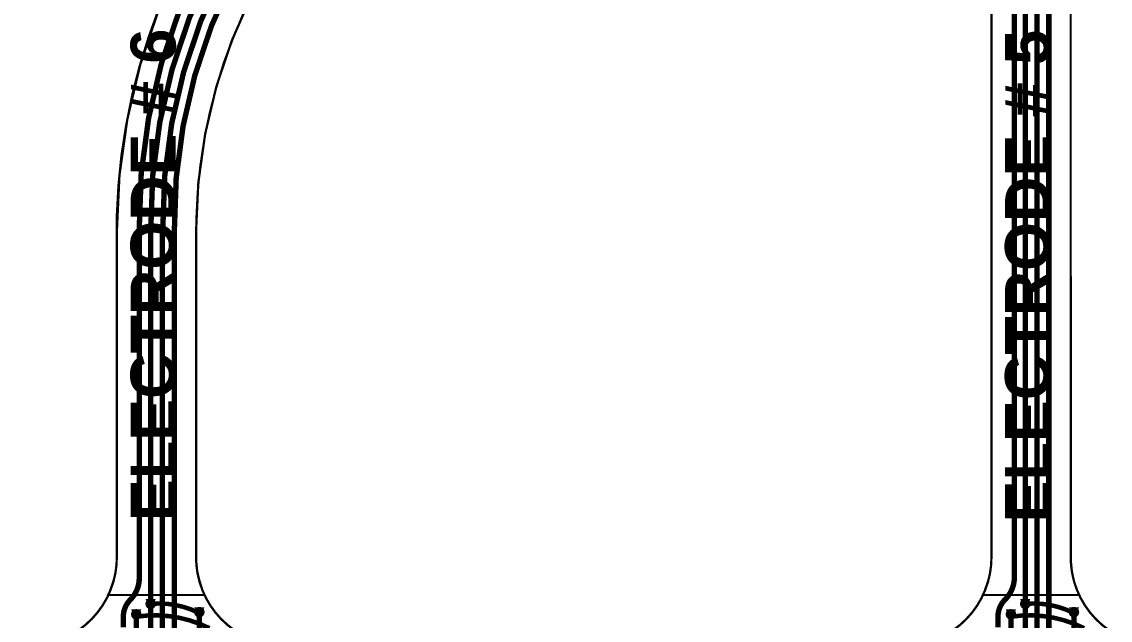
# Model space of a CAD drawing. Header units: inches. Extents: x -4.2 to 12.6, y -6.1 to 3.
# Drawn here: x -2.094 to 0.325, y -4.239 to -2.909 of the extents above; entities that cross this region are included whole.
import ezdxf

# ---------------------------------------------------------------- set-up
doc = ezdxf.new("R2010")
doc.units = ezdxf.units.IN
doc.header["$MEASUREMENT"] = 0
for name, color, linetype in [('Board Outline', 216, 'Continuous'), ('Bottom Layer', 5, 'Continuous'), ('Drill Drawing', 1, 'Continuous'), ('Flex_Ribbon Bottom Coverlay -Flex_Ribbon)', 7, 'Continuous'), ('Flex_Ribbon Top Coverlay -Flex_Ribbon)', 7, 'Continuous'), ('Flex_Ribbon Top Overlay', 2, 'Continuous'), ('Top Layer', 1, 'Continuous'), ('Via Holes', 16, 'Continuous')]:
    doc.layers.add(name, color=color, linetype=linetype)
doc.styles.add('Arial_Bold', font='', dxfattribs={"height": 0.2})
doc.styles.get('Arial_Bold').set_extended_font_data('Arial', bold=True)

msp = doc.modelspace()

# ---------------------------------------------------------------- hatches: boundary and pattern name
at = {"layer": 'Bottom Layer'}
h = msp.add_hatch(color=5, dxfattribs=at)
edge = h.paths.add_edge_path()
edge.add_arc((-1.8072809, -4.2028845), 0.011811, 0, 360)
h = msp.add_hatch(color=5, dxfattribs=at)
edge = h.paths.add_edge_path()
edge.add_arc((0.1362028, -4.2028835), 0.011811, 0, 360)
h = msp.add_hatch(color=5, dxfattribs=at)
edge = h.paths.add_edge_path()
edge.add_arc((-1.8392402, -4.226), 0.011811, 0, 360)
h = msp.add_hatch(color=5, dxfattribs=at)
edge = h.paths.add_edge_path()
edge.add_arc((-1.6990627, -4.221237), 0.011811, 0, 360)
h = msp.add_hatch(color=5, dxfattribs=at)
edge = h.paths.add_edge_path()
edge.add_arc((0.1042435, -4.225999), 0.011811, 0, 360)
h = msp.add_hatch(color=5, dxfattribs=at)
edge = h.paths.add_edge_path()
edge.add_arc((0.244421, -4.221236), 0.011811, 0, 360)
at = {"layer": 'Top Layer'}
h = msp.add_hatch(color=1, dxfattribs=at)
edge = h.paths.add_edge_path()
edge.add_arc((-1.8072809, -4.2028845), 0.011811, 0, 360)
h = msp.add_hatch(color=1, dxfattribs=at)
edge = h.paths.add_edge_path()
edge.add_arc((0.1362028, -4.2028835), 0.011811, 0, 360)
h = msp.add_hatch(color=1, dxfattribs=at)
edge = h.paths.add_edge_path()
edge.add_arc((-1.8392402, -4.226), 0.011811, 0, 360)
h = msp.add_hatch(color=1, dxfattribs=at)
edge = h.paths.add_edge_path()
edge.add_arc((-1.6990627, -4.221237), 0.011811, 0, 360)
h = msp.add_hatch(color=1, dxfattribs=at)
edge = h.paths.add_edge_path()
edge.add_arc((0.1042435, -4.225999), 0.011811, 0, 360)
h = msp.add_hatch(color=1, dxfattribs=at)
edge = h.paths.add_edge_path()
edge.add_arc((0.244421, -4.221236), 0.011811, 0, 360)
at = {"layer": 'Via Holes'}
h = msp.add_hatch(color=7, dxfattribs=at)
edge = h.paths.add_edge_path()
edge.add_arc((-1.8072809, -4.2028845), 0.0059055, 0, 360)
h = msp.add_hatch(color=7, dxfattribs=at)
edge = h.paths.add_edge_path()
edge.add_arc((0.1362028, -4.2028835), 0.0059055, 0, 360)
h = msp.add_hatch(color=7, dxfattribs=at)
edge = h.paths.add_edge_path()
edge.add_arc((-1.8392402, -4.226), 0.0059055, 0, 360)
h = msp.add_hatch(color=7, dxfattribs=at)
edge = h.paths.add_edge_path()
edge.add_arc((-1.6990627, -4.221237), 0.0059055, 0, 360)
h = msp.add_hatch(color=7, dxfattribs=at)
edge = h.paths.add_edge_path()
edge.add_arc((0.1042435, -4.225999), 0.0059055, 0, 360)
h = msp.add_hatch(color=7, dxfattribs=at)
edge = h.paths.add_edge_path()
edge.add_arc((0.244421, -4.221236), 0.0059055, 0, 360)

# ---------------------------------------------------------------- linework, layer by layer
at = {"layer": 'Board Outline'}
for points in [[(-3.551126, -3.0092175, 0.005, 0.005, -0.4142195751567328), (-0.8140922, -0.2722399, 0.005, 0.005, 0)], [(-3.3751418, -3.0092175, 0.005, 0.005, -0.4142199883427267), (-0.8140922, -0.4482241, 0.005, 0.005, 0)], [(-2.9821496, -3.1944692, 0.005, 0.005, -0.4142090794588383), (-0.3928977, -0.6051777, 0.005, 0.005, 0)], [(-2.8061654, -3.1944692, 0.005, 0.005, -0.3988783474049679), (-0.5198361, -0.7845047, 0.005, 0.005, 0)], [(0.0608431, -0.8772292, 0.005, 0.005, 0), (0.0611086, -4.0970109, 0.005, 0.005, 0)], [(0.2368285, -0.8908754, 0.005, 0.005, 0), (0.2371206, -4.0970237, 0.005, 0.005, 0)], [(-1.8823662, -3.3756071, 0.005, 0.005, -0.3106548531714008), (-1.0154554, -2.11503, 0.005, 0.005, 0)], [(-1.7063819, -3.3756113, 0.005, 0.005, -0.3106543717959963), (-0.952482, -2.2793614, 0.005, 0.005, 0)], [(-1.8823662, -4.0970114, 0.005, 0.005, 0), (-1.8823662, -3.3756072, 0.005, 0.005, 0)], [(-1.706382, -4.0970119, 0.005, 0.005, 0), (-1.706382, -3.3756113, 0.005, 0.005, 0)], [(-1.8823782, -4.0970114, 0.005, 0.005, -0.2500687460615742), (-1.9677552, -4.2614661, 0.005, 0.005, 0)], [(-1.6209925, -4.2614666, 0.005, 0.005, -0.2500687460615744), (-1.7063695, -4.0970119, 0.005, 0.005, 0)], [(0.0611055, -4.0970109, 0.005, 0.005, -0.2500687460615742), (-0.0242715, -4.2614656, 0.005, 0.005, 0)], [(0.322485, -4.2614541, 0.005, 0.005, -0.2500687460615744), (0.2371206, -4.0970237, 0.005, 0.005, 0)]]:
    msp.add_lwpolyline(points, format="xyseb", dxfattribs=at)
for points in [[(-1.8836162, -3.3756071, 0.0025, 0.0025, 1), (-1.8811162, -3.3756071, 0.0025, 0.0025, 1)], [(-1.8836162, -3.3756072, 0.0025, 0.0025, 1), (-1.8811162, -3.3756072, 0.0025, 0.0025, 1)], [(-1.707632, -3.3756113, 0.0025, 0.0025, 1), (-1.705132, -3.3756113, 0.0025, 0.0025, 1)], [(-1.7076319, -3.3756113, 0.0025, 0.0025, 1), (-1.7051319, -3.3756113, 0.0025, 0.0025, 1)], [(-1.8836282, -4.0970114, 0.0025, 0.0025, 1), (-1.8811282, -4.0970114, 0.0025, 0.0025, 1)], [(-1.8836162, -4.0970114, 0.0025, 0.0025, 1), (-1.8811162, -4.0970114, 0.0025, 0.0025, 1)], [(-1.707632, -4.0970119, 0.0025, 0.0025, 1), (-1.705132, -4.0970119, 0.0025, 0.0025, 1)], [(-1.7076195, -4.0970119, 0.0025, 0.0025, 1), (-1.7051195, -4.0970119, 0.0025, 0.0025, 1)], [(0.0598555, -4.0970109, 0.0025, 0.0025, 1), (0.0623555, -4.0970109, 0.0025, 0.0025, 1)], [(0.0598586, -4.0970109, 0.0025, 0.0025, 1), (0.0623586, -4.0970109, 0.0025, 0.0025, 1)], [(0.2358706, -4.0970237, 0.0025, 0.0025, 1), (0.2383706, -4.0970237, 0.0025, 0.0025, 1)], [(0.2358706, -4.0970237, 0.0025, 0.0025, 1), (0.2383706, -4.0970237, 0.0025, 0.0025, 1)]]:
    msp.add_lwpolyline(points, format="xyseb", close=True, dxfattribs=at)
at = {"layer": 'Bottom Layer'}
for points in [[(-1.8072809, -4.2028845, 0.01, 0.01, -0.1431100032698358), (-1.699169, -4.2234451, 0.01, 0.01, 0)], [(0.1362028, -4.2028835, 0.01, 0.01, -0.1431100032698358), (0.2443147, -4.2234441, 0.01, 0.01, 0)], [(-1.83846, -4.2312188, 0.01, 0.01, -0.1538306465908543), (-1.6766707, -4.2568081, 0.01, 0.01, 0)], [(0.1050237, -4.2312178, 0.01, 0.01, -0.1538306465908543), (0.266813, -4.2568071, 0.01, 0.01, 0)]]:
    msp.add_lwpolyline(points, format="xyseb", dxfattribs=at)
for points in [[(-1.8097809, -4.2028845, 0.005, 0.005, 1), (-1.8047809, -4.2028845, 0.005, 0.005, 1)], [(0.1337028, -4.2028835, 0.005, 0.005, 1), (0.1387028, -4.2028835, 0.005, 0.005, 1)], [(-1.84096, -4.2312188, 0.005, 0.005, 1), (-1.83596, -4.2312188, 0.005, 0.005, 1)], [(-1.701669, -4.2234451, 0.005, 0.005, 1), (-1.696669, -4.2234451, 0.005, 0.005, 1)], [(0.1025237, -4.2312178, 0.005, 0.005, 1), (0.1075237, -4.2312178, 0.005, 0.005, 1)], [(0.2418147, -4.2234441, 0.005, 0.005, 1), (0.2468147, -4.2234441, 0.005, 0.005, 1)]]:
    msp.add_lwpolyline(points, format="xyseb", close=True, dxfattribs=at)
at = {"layer": 'Drill Drawing'}
for points in [[(-1.8172809, -4.1928845, 0.002, 0.002, 0), (-1.7972809, -4.1928845, 0.002, 0.002, 0)], [(-1.8172809, -4.1928845, 0.002, 0.002, 0), (-1.8072809, -4.2128845, 0.002, 0.002, 0)], [(-1.8072809, -4.2128845, 0.002, 0.002, 0), (-1.7972809, -4.1928845, 0.002, 0.002, 0)], [(0.1262028, -4.1928835, 0.002, 0.002, 0), (0.1462028, -4.1928835, 0.002, 0.002, 0)], [(0.1262028, -4.1928835, 0.002, 0.002, 0), (0.1362028, -4.2128835, 0.002, 0.002, 0)], [(0.1362028, -4.2128835, 0.002, 0.002, 0), (0.1462028, -4.1928835, 0.002, 0.002, 0)], [(-1.8492402, -4.216, 0.002, 0.002, 0), (-1.8292402, -4.216, 0.002, 0.002, 0)], [(-1.8492402, -4.216, 0.002, 0.002, 0), (-1.8392402, -4.236, 0.002, 0.002, 0)], [(-1.8392402, -4.236, 0.002, 0.002, 0), (-1.8292402, -4.216, 0.002, 0.002, 0)], [(-1.7090627, -4.211237, 0.002, 0.002, 0), (-1.6890627, -4.211237, 0.002, 0.002, 0)], [(-1.7090627, -4.211237, 0.002, 0.002, 0), (-1.6990627, -4.231237, 0.002, 0.002, 0)], [(-1.6990627, -4.231237, 0.002, 0.002, 0), (-1.6890627, -4.211237, 0.002, 0.002, 0)], [(0.0942435, -4.215999, 0.002, 0.002, 0), (0.1142435, -4.215999, 0.002, 0.002, 0)], [(0.0942435, -4.215999, 0.002, 0.002, 0), (0.1042435, -4.235999, 0.002, 0.002, 0)], [(0.1042435, -4.235999, 0.002, 0.002, 0), (0.1142435, -4.215999, 0.002, 0.002, 0)], [(0.234421, -4.211236, 0.002, 0.002, 0), (0.254421, -4.211236, 0.002, 0.002, 0)], [(0.234421, -4.211236, 0.002, 0.002, 0), (0.244421, -4.231236, 0.002, 0.002, 0)], [(0.244421, -4.231236, 0.002, 0.002, 0), (0.254421, -4.211236, 0.002, 0.002, 0)]]:
    msp.add_lwpolyline(points, format="xyseb", dxfattribs=at)
for points in [[(-1.8177809, -4.1928845, 0.001, 0.001, 1), (-1.8167809, -4.1928845, 0.001, 0.001, 1)], [(-1.8177809, -4.1928845, 0.001, 0.001, 1), (-1.8167809, -4.1928845, 0.001, 0.001, 1)], [(-1.7977809, -4.1928845, 0.001, 0.001, 1), (-1.7967809, -4.1928845, 0.001, 0.001, 1)], [(-1.7977809, -4.1928845, 0.001, 0.001, 1), (-1.7967809, -4.1928845, 0.001, 0.001, 1)], [(0.1257028, -4.1928835, 0.001, 0.001, 1), (0.1267028, -4.1928835, 0.001, 0.001, 1)], [(0.1257028, -4.1928835, 0.001, 0.001, 1), (0.1267028, -4.1928835, 0.001, 0.001, 1)], [(0.1457028, -4.1928835, 0.001, 0.001, 1), (0.1467028, -4.1928835, 0.001, 0.001, 1)], [(0.1457028, -4.1928835, 0.001, 0.001, 1), (0.1467028, -4.1928835, 0.001, 0.001, 1)], [(-1.8497402, -4.216, 0.001, 0.001, 1), (-1.8487402, -4.216, 0.001, 0.001, 1)], [(-1.8497402, -4.216, 0.001, 0.001, 1), (-1.8487402, -4.216, 0.001, 0.001, 1)], [(-1.8297402, -4.216, 0.001, 0.001, 1), (-1.8287402, -4.216, 0.001, 0.001, 1)], [(-1.8297402, -4.216, 0.001, 0.001, 1), (-1.8287402, -4.216, 0.001, 0.001, 1)], [(-1.8077809, -4.2128845, 0.001, 0.001, 1), (-1.8067809, -4.2128845, 0.001, 0.001, 1)], [(-1.8077809, -4.2128845, 0.001, 0.001, 1), (-1.8067809, -4.2128845, 0.001, 0.001, 1)], [(-1.7095627, -4.211237, 0.001, 0.001, 1), (-1.7085627, -4.211237, 0.001, 0.001, 1)], [(-1.7095627, -4.211237, 0.001, 0.001, 1), (-1.7085627, -4.211237, 0.001, 0.001, 1)], [(-1.6995627, -4.231237, 0.001, 0.001, 1), (-1.6985627, -4.231237, 0.001, 0.001, 1)], [(-1.6995627, -4.231237, 0.001, 0.001, 1), (-1.6985627, -4.231237, 0.001, 0.001, 1)], [(-1.6895627, -4.211237, 0.001, 0.001, 1), (-1.6885627, -4.211237, 0.001, 0.001, 1)], [(-1.6895627, -4.211237, 0.001, 0.001, 1), (-1.6885627, -4.211237, 0.001, 0.001, 1)], [(0.0937435, -4.215999, 0.001, 0.001, 1), (0.0947435, -4.215999, 0.001, 0.001, 1)], [(0.0937435, -4.215999, 0.001, 0.001, 1), (0.0947435, -4.215999, 0.001, 0.001, 1)], [(0.1137435, -4.215999, 0.001, 0.001, 1), (0.1147435, -4.215999, 0.001, 0.001, 1)], [(0.1137435, -4.215999, 0.001, 0.001, 1), (0.1147435, -4.215999, 0.001, 0.001, 1)], [(0.1357028, -4.2128835, 0.001, 0.001, 1), (0.1367028, -4.2128835, 0.001, 0.001, 1)], [(0.1357028, -4.2128835, 0.001, 0.001, 1), (0.1367028, -4.2128835, 0.001, 0.001, 1)], [(0.233921, -4.211236, 0.001, 0.001, 1), (0.234921, -4.211236, 0.001, 0.001, 1)], [(0.233921, -4.211236, 0.001, 0.001, 1), (0.234921, -4.211236, 0.001, 0.001, 1)], [(0.243921, -4.231236, 0.001, 0.001, 1), (0.244921, -4.231236, 0.001, 0.001, 1)], [(0.243921, -4.231236, 0.001, 0.001, 1), (0.244921, -4.231236, 0.001, 0.001, 1)], [(0.253921, -4.211236, 0.001, 0.001, 1), (0.254921, -4.211236, 0.001, 0.001, 1)], [(0.253921, -4.211236, 0.001, 0.001, 1), (0.254921, -4.211236, 0.001, 0.001, 1)], [(-1.8397402, -4.236, 0.001, 0.001, 1), (-1.8387402, -4.236, 0.001, 0.001, 1)], [(-1.8397402, -4.236, 0.001, 0.001, 1), (-1.8387402, -4.236, 0.001, 0.001, 1)], [(0.1037435, -4.235999, 0.001, 0.001, 1), (0.1047435, -4.235999, 0.001, 0.001, 1)], [(0.1037435, -4.235999, 0.001, 0.001, 1), (0.1047435, -4.235999, 0.001, 0.001, 1)]]:
    msp.add_lwpolyline(points, format="xyseb", close=True, dxfattribs=at)
at = {"layer": 'Flex_Ribbon Bottom Coverlay -Flex_Ribbon)'}
for p, q in [((0.0611075, -4.097011), (0.0608421, -0.8772292)), ((0.2368295, -0.8908754), (0.2371217, -4.0970165)), ((-1.8115257, -2.9427364), (-1.7881914, -2.8790939)), ((-1.6011011, -2.8897197), (-1.6241378, -2.9439605)), ((-1.831637, -3.0074696), (-1.8115257, -2.9427364)), ((-1.6241378, -2.9439605), (-1.6444238, -2.999289)), ((-1.8484748, -3.0731304), (-1.831637, -3.0074696)), ((-1.6444238, -2.999289), (-1.6619078, -3.0555656)), ((-1.6619078, -3.0555656), (-1.6765459, -3.1126488)), ((-1.8619964, -3.1395534), (-1.8484748, -3.0731304)), ((-1.6765459, -3.1126488), (-1.6883012, -3.1703945)), ((-1.872168, -3.2065713), (-1.8619964, -3.1395534)), ((-1.6883012, -3.1703945), (-1.697144, -3.2286573)), ((-1.8789639, -3.2740151), (-1.872168, -3.2065713)), ((-1.697144, -3.2286573), (-1.7030521, -3.2872905)), ((-1.8823669, -3.341715), (-1.8789639, -3.2740151)), ((-1.7030521, -3.2872905), (-1.7060105, -3.3461463)), ((-1.8823676, -3.3756076), (-1.8823669, -3.341715)), ((-1.7060105, -3.3461463), (-1.706381, -3.3756114)), ((-1.8823673, -3.3756076), (-1.8823676, -3.3756076)), ((-1.8823673, -4.0970105), (-1.8823673, -3.3756076)), ((-1.706381, -3.3756114), (-1.7063683, -4.0970126)), ((-1.8848512, -4.1304616), (-1.8825603, -4.1082019)), ((-1.8825603, -4.1082019), (-1.8823673, -4.0970105)), ((-1.7063683, -4.0970126), (-1.7063684, -4.0970126)), ((-1.7063684, -4.0970126), (-1.7061751, -4.1082198)), ((-1.7061751, -4.1082198), (-1.7038782, -4.1305104)), ((0.0586187, -4.1305002), (0.0609144, -4.1082153)), ((0.0609144, -4.1082153), (0.0611075, -4.097011)), ((0.2371217, -4.0970165), (0.2371216, -4.0970165)), ((0.2371216, -4.0970165), (0.2373145, -4.1082232)), ((0.2373145, -4.1082232), (0.2396107, -4.1305129)), ((-1.8896538, -4.1523174), (-1.8848512, -4.1304616)), ((-1.7038782, -4.1305104), (-1.6990626, -4.1523955)), ((0.0538055, -4.1523799), (0.0586187, -4.1305002)), ((0.2396107, -4.1305129), (0.2444257, -4.152397)), ((-1.8969062, -4.1734868), (-1.8896538, -4.1523174)), ((-1.6990626, -4.1523955), (-1.6917907, -4.1735914)), ((0.046537, -4.1735709), (0.0538055, -4.1523799)), ((0.2444257, -4.152397), (0.2516972, -4.1735919)), ((-1.9014229, -4.1837282), (-1.8969062, -4.1734868)), ((-1.9014228, -4.1837282), (-1.9014229, -4.1837282)), ((-1.6872619, -4.1838446), (-1.9014228, -4.1837282)), ((-1.6917907, -4.1735914), (-1.6872619, -4.1838446)), ((0.0420103, -4.1838218), (0.046537, -4.1735709)), ((0.0420104, -4.1838218), (0.0420103, -4.1838218)), ((0.2562259, -4.1838446), (0.0420104, -4.1838218)), ((0.2516972, -4.1735919), (0.2562259, -4.1838446))]:
    msp.add_line(p, q, dxfattribs=at)
at = {"layer": 'Flex_Ribbon Top Coverlay -Flex_Ribbon)'}
for p, q in [((0.0611075, -4.097011), (0.0608421, -0.8772292)), ((0.2368295, -0.8908754), (0.2371217, -4.0970165)), ((-1.8115257, -2.9427364), (-1.7881914, -2.8790939)), ((-1.6011011, -2.8897197), (-1.6241378, -2.9439605)), ((-1.831637, -3.0074696), (-1.8115257, -2.9427364)), ((-1.6241378, -2.9439605), (-1.6444238, -2.999289)), ((-1.8484748, -3.0731304), (-1.831637, -3.0074696)), ((-1.6444238, -2.999289), (-1.6619078, -3.0555656)), ((-1.6619078, -3.0555656), (-1.6765459, -3.1126488)), ((-1.8619964, -3.1395534), (-1.8484748, -3.0731304)), ((-1.6765459, -3.1126488), (-1.6883012, -3.1703945)), ((-1.872168, -3.2065713), (-1.8619964, -3.1395534)), ((-1.6883012, -3.1703945), (-1.697144, -3.2286573)), ((-1.8789639, -3.2740151), (-1.872168, -3.2065713)), ((-1.697144, -3.2286573), (-1.7030521, -3.2872905)), ((-1.8823669, -3.341715), (-1.8789639, -3.2740151)), ((-1.7030521, -3.2872905), (-1.7060105, -3.3461463)), ((-1.8823676, -3.3756076), (-1.8823669, -3.341715)), ((-1.7060105, -3.3461463), (-1.706381, -3.3756114)), ((-1.8823673, -3.3756076), (-1.8823676, -3.3756076)), ((-1.8823673, -4.0970105), (-1.8823673, -3.3756076)), ((-1.706381, -3.3756114), (-1.7063683, -4.0970126)), ((-1.8848512, -4.1304616), (-1.8825603, -4.1082019)), ((-1.8825603, -4.1082019), (-1.8823673, -4.0970105)), ((-1.7063683, -4.0970126), (-1.7063684, -4.0970126)), ((-1.7063684, -4.0970126), (-1.7061751, -4.1082198)), ((-1.7061751, -4.1082198), (-1.7038782, -4.1305104)), ((0.0586187, -4.1305002), (0.0609144, -4.1082153)), ((0.0609144, -4.1082153), (0.0611075, -4.097011)), ((0.2371217, -4.0970165), (0.2371216, -4.0970165)), ((0.2371216, -4.0970165), (0.2373145, -4.1082232)), ((0.2373145, -4.1082232), (0.2396107, -4.1305129)), ((-1.8896538, -4.1523174), (-1.8848512, -4.1304616)), ((-1.7038782, -4.1305104), (-1.6990626, -4.1523955)), ((0.0538055, -4.1523799), (0.0586187, -4.1305002)), ((0.2396107, -4.1305129), (0.2444257, -4.152397)), ((-1.8969062, -4.1734868), (-1.8896538, -4.1523174)), ((-1.6990626, -4.1523955), (-1.6917907, -4.1735914)), ((0.046537, -4.1735709), (0.0538055, -4.1523799)), ((0.2444257, -4.152397), (0.2516972, -4.1735919)), ((-1.9014229, -4.1837282), (-1.8969062, -4.1734868)), ((-1.9014228, -4.1837282), (-1.9014229, -4.1837282)), ((-1.6872619, -4.1838446), (-1.9014228, -4.1837282)), ((-1.6917907, -4.1735914), (-1.6872619, -4.1838446)), ((0.0420103, -4.1838218), (0.046537, -4.1735709)), ((0.0420104, -4.1838218), (0.0420103, -4.1838218)), ((0.2562259, -4.1838446), (0.0420104, -4.1838218)), ((0.2516972, -4.1735919), (0.2562259, -4.1838446))]:
    msp.add_line(p, q, dxfattribs=at)
at = {"layer": 'Top Layer'}
for points in [[(-3.5013209, -3.0091728, 0.012, 0.012, -0.4142135187483292), (-0.8142456, -0.3251135, 0.012, 0.012, 0)], [(-3.4760404, -3.0091133, 0.012, 0.012, -0.4142135513537978), (-0.8142452, -0.3511134, 0.012, 0.012, 0)], [(-3.4504499, -3.0091133, 0.012, 0.012, -0.4142135734834937), (-0.8142452, -0.3771133, 0.012, 0.012, 0)], [(-3.4240733, -3.0083286, 0.012, 0.012, -0.414213528685171), (-0.8142454, -0.4031134, 0.012, 0.012, 0)], [(0.112068, -4.143098, 0.012, 0.012, 0), (0.112068, -0.5673976, 0.012, 0.012, 0)], [(0.1363576, -4.1838447, 0.012, 0.012, 0), (0.1363576, -0.5673976, 0.012, 0.012, 0)], [(0.1624984, -4.4657732, 0.012, 0.012, 0), (0.1624984, -0.5712065, 0.012, 0.012, 0)], [(0.1886232, -4.4662412, 0.012, 0.012, 0), (0.1886232, -0.5724004, 0.012, 0.012, 0)], [(-2.9324571, -3.1939096, 0.012, 0.012, -0.4146561638484494), (-0.4033223, -0.653362, 0.012, 0.012, 0)], [(-2.9070641, -3.1941133, 0.012, 0.012, -0.4142135623897687), (-0.3992452, -0.6791134, 0.012, 0.012, 0)], [(-2.8814735, -3.1936967, 0.012, 0.012, -0.4142135505909564), (-0.3982452, -0.7051133, 0.012, 0.012, 0)], [(-2.8544696, -3.1926963, 0.012, 0.012, -0.4142135742870353), (-0.3992452, -0.7311134, 0.012, 0.012, 0)], [(-1.8326546, -3.3700492, 0.012, 0.012, -0.326210582263946), (-0.9596088, -2.1418227, 0.012, 0.012, 0)], [(-1.8070641, -3.3730855, 0.012, 0.012, -0.3238499183389744), (-0.9598359, -2.1700904, 0.012, 0.012, 0)], [(-1.7803121, -3.3714391, 0.012, 0.012, -0.3245084119801908), (-0.9483174, -2.1928334, 0.012, 0.012, 0)], [(-1.7545621, -3.3722178, 0.012, 0.012, -0.3235539119033328), (-0.9428868, -2.2179379, 0.012, 0.012, 0)], [(-1.8326546, -4.1458642, 0.012, 0.012, 0), (-1.8326546, -3.3700493, 0.012, 0.012, 0)], [(-1.8070641, -3.3730856, 0.012, 0.012, 0), (-1.8070641, -3.3730855, 0.012, 0.012, 0)], [(-1.8070641, -4.2028845, 0.012, 0.012, 0), (-1.8070641, -3.3730856, 0.012, 0.012, 0)], [(-1.781211, -3.372338, 0.012, 0.012, 0), (-1.7803121, -3.3714391, 0.012, 0.012, 0)], [(-1.781211, -4.4619046, 0.012, 0.012, 0), (-1.781211, -3.372338, 0.012, 0.012, 0)], [(-1.754562, -4.4666954, 0.012, 0.012, 0), (-1.754562, -3.3722178, 0.012, 0.012, 0)], [(-1.8325611, -4.1458642, 0.012, 0.012, -0.198912367379658), (-1.8522402, -4.1933738, 0.012, 0.012, 0)], [(0.112068, -4.1430981, 0.012, 0.012, -0.1536641172298022), (0.0992497, -4.1838219, 0.012, 0.012, 0)], [(0.0992338, -4.1838447, 0.012, 0.012, -0.0438080502204665), (0.0912435, -4.1933728, 0.012, 0.012, 0)], [(0.0992497, -4.1838219, 0.012, 0.012, -9.77385855417713e-05), (0.0992338, -4.1838447, 0.012, 0.012, 0)], [(0.1363575, -4.1838448, 0.012, 0.012, 0), (0.1363576, -4.1838447, 0.012, 0.012, 0)], [(0.1363575, -4.3830207, 0.012, 0.012, 0), (0.1363575, -4.1838448, 0.012, 0.012, 0)], [(-1.8679598, -4.2313243, 0.012, 0.012, -0.198912367379658), (-1.8522402, -4.1933738, 0.012, 0.012, 0)], [(-1.8072809, -4.3870672, 0.012, 0.012, 0), (-1.8072809, -4.2028845, 0.012, 0.012, 0)], [(0.0755239, -4.2313233, 0.012, 0.012, -0.198912367379658), (0.0912435, -4.1933728, 0.012, 0.012, 0)], [(-1.8679598, -4.2547929, 0.012, 0.012, 0), (-1.8679598, -4.2313243, 0.012, 0.012, 0)], [(-1.8392402, -4.3728038, 0.012, 0.012, 0), (-1.8392402, -4.226, 0.012, 0.012, 0)], [(-1.6990627, -4.3681996, 0.012, 0.012, 0), (-1.6990627, -4.223237, 0.012, 0.012, 0)], [(0.0755239, -4.2547919, 0.012, 0.012, 0), (0.0755239, -4.2313233, 0.012, 0.012, 0)], [(0.1042435, -4.3719042, 0.012, 0.012, 0), (0.1042435, -4.225999, 0.012, 0.012, 0)], [(0.244421, -4.3681986, 0.012, 0.012, 0), (0.244421, -4.223236, 0.012, 0.012, 0)]]:
    msp.add_lwpolyline(points, format="xyseb", dxfattribs=at)
for points in [[(-1.8356546, -3.3700492, 0.006, 0.006, 1), (-1.8296546, -3.3700492, 0.006, 0.006, 1)], [(-1.8356546, -3.3700493, 0.006, 0.006, 1), (-1.8296546, -3.3700493, 0.006, 0.006, 1)], [(-1.8100641, -3.3730855, 0.006, 0.006, 1), (-1.8040641, -3.3730855, 0.006, 0.006, 1)], [(-1.8100641, -3.3730855, 0.006, 0.006, 1), (-1.8040641, -3.3730855, 0.006, 0.006, 1)], [(-1.8100641, -3.3730856, 0.006, 0.006, 1), (-1.8040641, -3.3730856, 0.006, 0.006, 1)], [(-1.8100641, -3.3730856, 0.006, 0.006, 1), (-1.8040641, -3.3730856, 0.006, 0.006, 1)], [(-1.784211, -3.372338, 0.006, 0.006, 1), (-1.778211, -3.372338, 0.006, 0.006, 1)], [(-1.784211, -3.372338, 0.006, 0.006, 1), (-1.778211, -3.372338, 0.006, 0.006, 1)], [(-1.7833121, -3.3714391, 0.006, 0.006, 1), (-1.7773121, -3.3714391, 0.006, 0.006, 1)], [(-1.7833121, -3.3714391, 0.006, 0.006, 1), (-1.7773121, -3.3714391, 0.006, 0.006, 1)], [(-1.7575621, -3.3722178, 0.006, 0.006, 1), (-1.7515621, -3.3722178, 0.006, 0.006, 1)], [(-1.757562, -3.3722178, 0.006, 0.006, 1), (-1.751562, -3.3722178, 0.006, 0.006, 1)], [(-1.8356546, -4.1458642, 0.006, 0.006, 1), (-1.8296546, -4.1458642, 0.006, 0.006, 1)], [(-1.8355611, -4.1458642, 0.006, 0.006, 1), (-1.8295611, -4.1458642, 0.006, 0.006, 1)], [(0.109068, -4.143098, 0.006, 0.006, 1), (0.115068, -4.143098, 0.006, 0.006, 1)], [(0.109068, -4.1430981, 0.006, 0.006, 1), (0.115068, -4.1430981, 0.006, 0.006, 1)], [(0.0962338, -4.1838447, 0.006, 0.006, 1), (0.1022338, -4.1838447, 0.006, 0.006, 1)], [(0.0962338, -4.1838447, 0.006, 0.006, 1), (0.1022338, -4.1838447, 0.006, 0.006, 1)], [(0.0962497, -4.1838219, 0.006, 0.006, 1), (0.1022497, -4.1838219, 0.006, 0.006, 1)], [(0.0962497, -4.1838219, 0.006, 0.006, 1), (0.1022497, -4.1838219, 0.006, 0.006, 1)], [(0.1333575, -4.1838448, 0.006, 0.006, 1), (0.1393575, -4.1838448, 0.006, 0.006, 1)], [(0.1333575, -4.1838448, 0.006, 0.006, 1), (0.1393575, -4.1838448, 0.006, 0.006, 1)], [(0.1333576, -4.1838447, 0.006, 0.006, 1), (0.1393576, -4.1838447, 0.006, 0.006, 1)], [(0.1333576, -4.1838447, 0.006, 0.006, 1), (0.1393576, -4.1838447, 0.006, 0.006, 1)], [(-1.8552402, -4.1933738, 0.006, 0.006, 1), (-1.8492402, -4.1933738, 0.006, 0.006, 1)], [(-1.8552402, -4.1933738, 0.006, 0.006, 1), (-1.8492402, -4.1933738, 0.006, 0.006, 1)], [(-1.8102809, -4.2028845, 0.006, 0.006, 1), (-1.8042809, -4.2028845, 0.006, 0.006, 1)], [(-1.8100641, -4.2028845, 0.006, 0.006, 1), (-1.8040641, -4.2028845, 0.006, 0.006, 1)], [(0.0882435, -4.1933728, 0.006, 0.006, 1), (0.0942435, -4.1933728, 0.006, 0.006, 1)], [(0.0882435, -4.1933728, 0.006, 0.006, 1), (0.0942435, -4.1933728, 0.006, 0.006, 1)], [(-1.8709598, -4.2313243, 0.006, 0.006, 1), (-1.8649598, -4.2313243, 0.006, 0.006, 1)], [(-1.8709598, -4.2313243, 0.006, 0.006, 1), (-1.8649598, -4.2313243, 0.006, 0.006, 1)], [(-1.8422402, -4.226, 0.006, 0.006, 1), (-1.8362402, -4.226, 0.006, 0.006, 1)], [(-1.7020627, -4.223237, 0.006, 0.006, 1), (-1.6960627, -4.223237, 0.006, 0.006, 1)], [(0.0725239, -4.2313233, 0.006, 0.006, 1), (0.0785239, -4.2313233, 0.006, 0.006, 1)], [(0.0725239, -4.2313233, 0.006, 0.006, 1), (0.0785239, -4.2313233, 0.006, 0.006, 1)], [(0.1012435, -4.225999, 0.006, 0.006, 1), (0.1072435, -4.225999, 0.006, 0.006, 1)], [(0.241421, -4.223236, 0.006, 0.006, 1), (0.247421, -4.223236, 0.006, 0.006, 1)]]:
    msp.add_lwpolyline(points, format="xyseb", close=True, dxfattribs=at)

# ---------------------------------------------------------------- texts
at = {"layer": 'Flex_Ribbon Top Overlay', "style": 'Arial_Bold'}
for s, p in [('ELECTRODE # 6', (-1.7517905, -4.0189764)), ('ELECTRODE # 5', (0.1912069, -4.0217521))]:
    msp.add_text(s, height=0.1, rotation=90, dxfattribs=at).set_placement(p)

doc.saveas('drawing.dxf')
